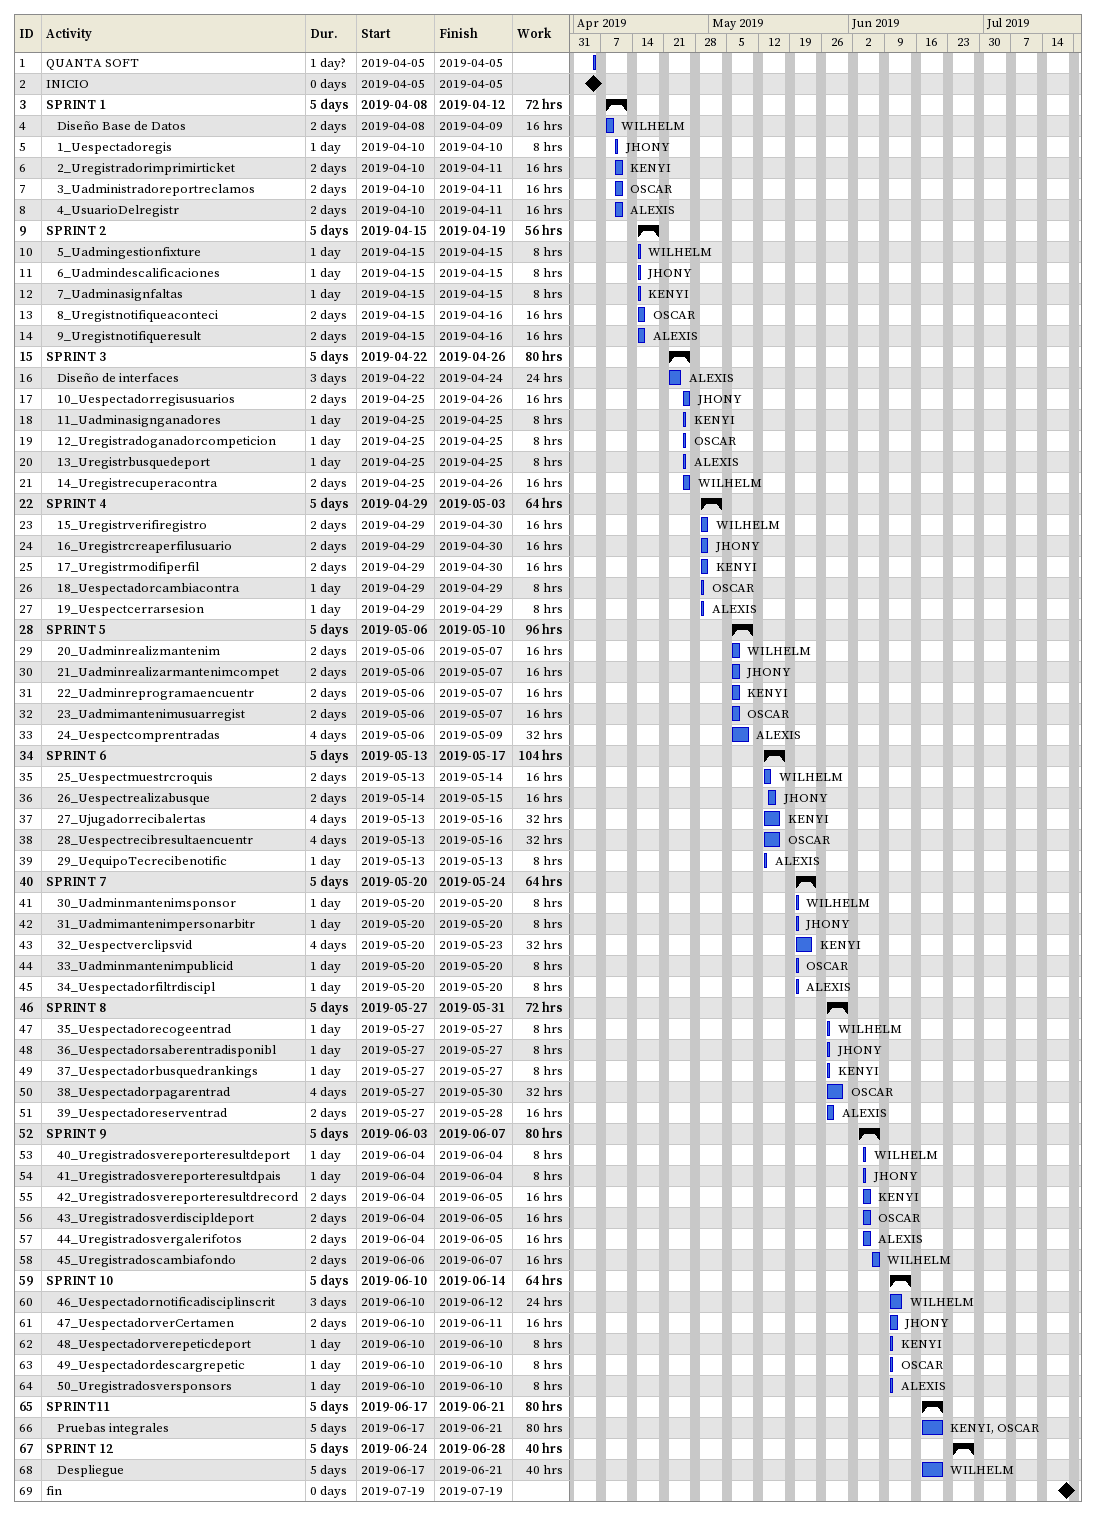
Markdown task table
| ID | Level | Task | Duration | Start | Finish | Resources | Work (h) |
|---|---|---|---|---|---|---|---|
| 1 | 1 | QUANTA SOFT | 1d? | 2019-04-05 | 2019-04-05 |  |  |
| 2 | 1 | INICIO | 0d | 2019-04-05 | 2019-04-05 |  |  |
| 3 | 1 | **SPRINT 1** | 5d | 2019-04-08 | 2019-04-12 |  | 72 |
| 4 | 2 | Diseño Base de Datos | 2d | 2019-04-08 | 2019-04-09 | WILHELM | 16 |
| 5 | 2 | 1_Uespectadoregis | 1d | 2019-04-10 | 2019-04-10 | JHONY | 8 |
| 6 | 2 | 2_Uregistradorimprimirticket | 2d | 2019-04-10 | 2019-04-11 | KENYI | 16 |
| 7 | 2 | 3_Uadministradoreportreclamos | 2d | 2019-04-10 | 2019-04-11 | OSCAR | 16 |
| 8 | 2 | 4_UsuarioDelregistr | 2d | 2019-04-10 | 2019-04-11 | ALEXIS | 16 |
| 9 | 1 | **SPRINT 2** | 5d | 2019-04-15 | 2019-04-19 |  | 56 |
| 10 | 2 | 5_Uadmingestionfixture | 1d | 2019-04-15 | 2019-04-15 | WILHELM | 8 |
| 11 | 2 | 6_Uadmindescalificaciones | 1d | 2019-04-15 | 2019-04-15 | JHONY | 8 |
| 12 | 2 | 7_Uadminasignfaltas | 1d | 2019-04-15 | 2019-04-15 | KENYI | 8 |
| 13 | 2 | 8_Uregistnotifiqueaconteci | 2d | 2019-04-15 | 2019-04-16 | OSCAR | 16 |
| 14 | 2 | 9_Uregistnotifiqueresult | 2d | 2019-04-15 | 2019-04-16 | ALEXIS | 16 |
| 15 | 1 | **SPRINT 3** | 5d | 2019-04-22 | 2019-04-26 |  | 80 |
| 16 | 2 | Diseño de interfaces | 3d | 2019-04-22 | 2019-04-24 | ALEXIS | 24 |
| 17 | 2 | 10_Uespectadorregisusuarios | 2d | 2019-04-25 | 2019-04-26 | JHONY | 16 |
| 18 | 2 | 11_Uadminasignganadores | 1d | 2019-04-25 | 2019-04-25 | KENYI | 8 |
| 19 | 2 | 12_Uregistradoganadorcompeticion | 1d | 2019-04-25 | 2019-04-25 | OSCAR | 8 |
| 20 | 2 | 13_Uregistrbusquedeport | 1d | 2019-04-25 | 2019-04-25 | ALEXIS | 8 |
| 21 | 2 | 14_Uregistrecuperacontra | 2d | 2019-04-25 | 2019-04-26 | WILHELM | 16 |
| 22 | 1 | **SPRINT 4** | 5d | 2019-04-29 | 2019-05-03 |  | 64 |
| 23 | 2 | 15_Uregistrverifiregistro | 2d | 2019-04-29 | 2019-04-30 | WILHELM | 16 |
| 24 | 2 | 16_Uregistrcreaperfilusuario | 2d | 2019-04-29 | 2019-04-30 | JHONY | 16 |
| 25 | 2 | 17_Uregistrmodifiperfil | 2d | 2019-04-29 | 2019-04-30 | KENYI | 16 |
| 26 | 2 | 18_Uespectadorcambiacontra | 1d | 2019-04-29 | 2019-04-29 | OSCAR | 8 |
| 27 | 2 | 19_Uespectcerrarsesion | 1d | 2019-04-29 | 2019-04-29 | ALEXIS | 8 |
| 28 | 1 | **SPRINT 5** | 5d | 2019-05-06 | 2019-05-10 |  | 96 |
| 29 | 2 | 20_Uadminrealizmantenim | 2d | 2019-05-06 | 2019-05-07 | WILHELM | 16 |
| 30 | 2 | 21_Uadminrealizarmantenimcompet | 2d | 2019-05-06 | 2019-05-07 | JHONY | 16 |
| 31 | 2 | 22_Uadminreprogramaencuentr | 2d | 2019-05-06 | 2019-05-07 | KENYI | 16 |
| 32 | 2 | 23_Uadmimantenimusuarregist | 2d | 2019-05-06 | 2019-05-07 | OSCAR | 16 |
| 33 | 2 | 24_Uespectcomprentradas | 4d | 2019-05-06 | 2019-05-09 | ALEXIS | 32 |
| 34 | 1 | **SPRINT 6** | 5d | 2019-05-13 | 2019-05-17 |  | 104 |
| 35 | 2 | 25_Uespectmuestrcroquis | 2d | 2019-05-13 | 2019-05-14 | WILHELM | 16 |
| 36 | 2 | 26_Uespectrealizabusque | 2d | 2019-05-14 | 2019-05-15 | JHONY | 16 |
| 37 | 2 | 27_Ujugadorrecibalertas | 4d | 2019-05-13 | 2019-05-16 | KENYI | 32 |
| 38 | 2 | 28_Uespectrecibresultaencuentr | 4d | 2019-05-13 | 2019-05-16 | OSCAR | 32 |
| 39 | 2 | 29_UequipoTecrecibenotific | 1d | 2019-05-13 | 2019-05-13 | ALEXIS | 8 |
| 40 | 1 | **SPRINT 7** | 5d | 2019-05-20 | 2019-05-24 |  | 64 |
| 41 | 2 | 30_Uadminmantenimsponsor | 1d | 2019-05-20 | 2019-05-20 | WILHELM | 8 |
| 42 | 2 | 31_Uadmimantenimpersonarbitr | 1d | 2019-05-20 | 2019-05-20 | JHONY | 8 |
| 43 | 2 | 32_Uespectverclipsvid | 4d | 2019-05-20 | 2019-05-23 | KENYI | 32 |
| 44 | 2 | 33_Uadminmantenimpublicid | 1d | 2019-05-20 | 2019-05-20 | OSCAR | 8 |
| 45 | 2 | 34_Uespectadorfiltrdiscipl | 1d | 2019-05-20 | 2019-05-20 | ALEXIS | 8 |
| 46 | 1 | **SPRINT 8** | 5d | 2019-05-27 | 2019-05-31 |  | 72 |
| 47 | 2 | 35_Uespectadorecogeentrad | 1d | 2019-05-27 | 2019-05-27 | WILHELM | 8 |
| 48 | 2 | 36_Uespectadorsaberentradisponibl | 1d | 2019-05-27 | 2019-05-27 | JHONY | 8 |
| 49 | 2 | 37_Uespectadorbusquedrankings | 1d | 2019-05-27 | 2019-05-27 | KENYI | 8 |
| 50 | 2 | 38_Uespectadorpagarentrad | 4d | 2019-05-27 | 2019-05-30 | OSCAR | 32 |
| 51 | 2 | 39_Uespectadoreserventrad | 2d | 2019-05-27 | 2019-05-28 | ALEXIS | 16 |
| 52 | 1 | **SPRINT 9** | 5d | 2019-06-03 | 2019-06-07 |  | 80 |
| 53 | 2 | 40_Uregistradosvereporteresultdeport | 1d | 2019-06-04 | 2019-06-04 | WILHELM | 8 |
| 54 | 2 | 41_Uregistradosvereporteresultdpais | 1d | 2019-06-04 | 2019-06-04 | JHONY | 8 |
| 55 | 2 | 42_Uregistradosvereporteresultdrecord | 2d | 2019-06-04 | 2019-06-05 | KENYI | 16 |
| 56 | 2 | 43_Uregistradosverdiscipldeport | 2d | 2019-06-04 | 2019-06-05 | OSCAR | 16 |
| 57 | 2 | 44_Uregistradosvergalerifotos | 2d | 2019-06-04 | 2019-06-05 | ALEXIS | 16 |
| 58 | 2 | 45_Uregistradoscambiafondo | 2d | 2019-06-06 | 2019-06-07 | WILHELM | 16 |
| 59 | 1 | **SPRINT 10** | 5d | 2019-06-10 | 2019-06-14 |  | 64 |
| 60 | 2 | 46_Uespectadornotificadisciplinscrit | 3d | 2019-06-10 | 2019-06-12 | WILHELM | 24 |
| 61 | 2 | 47_UespectadorverCertamen | 2d | 2019-06-10 | 2019-06-11 | JHONY | 16 |
| 62 | 2 | 48_Uespectadorverepeticdeport | 1d | 2019-06-10 | 2019-06-10 | KENYI | 8 |
| 63 | 2 | 49_Uespectadordescargrepetic | 1d | 2019-06-10 | 2019-06-10 | OSCAR | 8 |
| 64 | 2 | 50_Uregistradosversponsors | 1d | 2019-06-10 | 2019-06-10 | ALEXIS | 8 |
| 65 | 1 | **SPRINT11** | 5d | 2019-06-17 | 2019-06-21 |  | 80 |
| 66 | 2 | Pruebas integrales | 5d | 2019-06-17 | 2019-06-21 | KENYI, OSCAR | 80 |
| 67 | 1 | **SPRINT 12** | 5d | 2019-06-24 | 2019-06-28 |  | 40 |
| 68 | 2 | Despliegue | 5d | 2019-06-17 | 2019-06-21 | WILHELM | 40 |
| 69 | 1 | fin | 0d | 2019-07-19 | 2019-07-19 |  |  |
